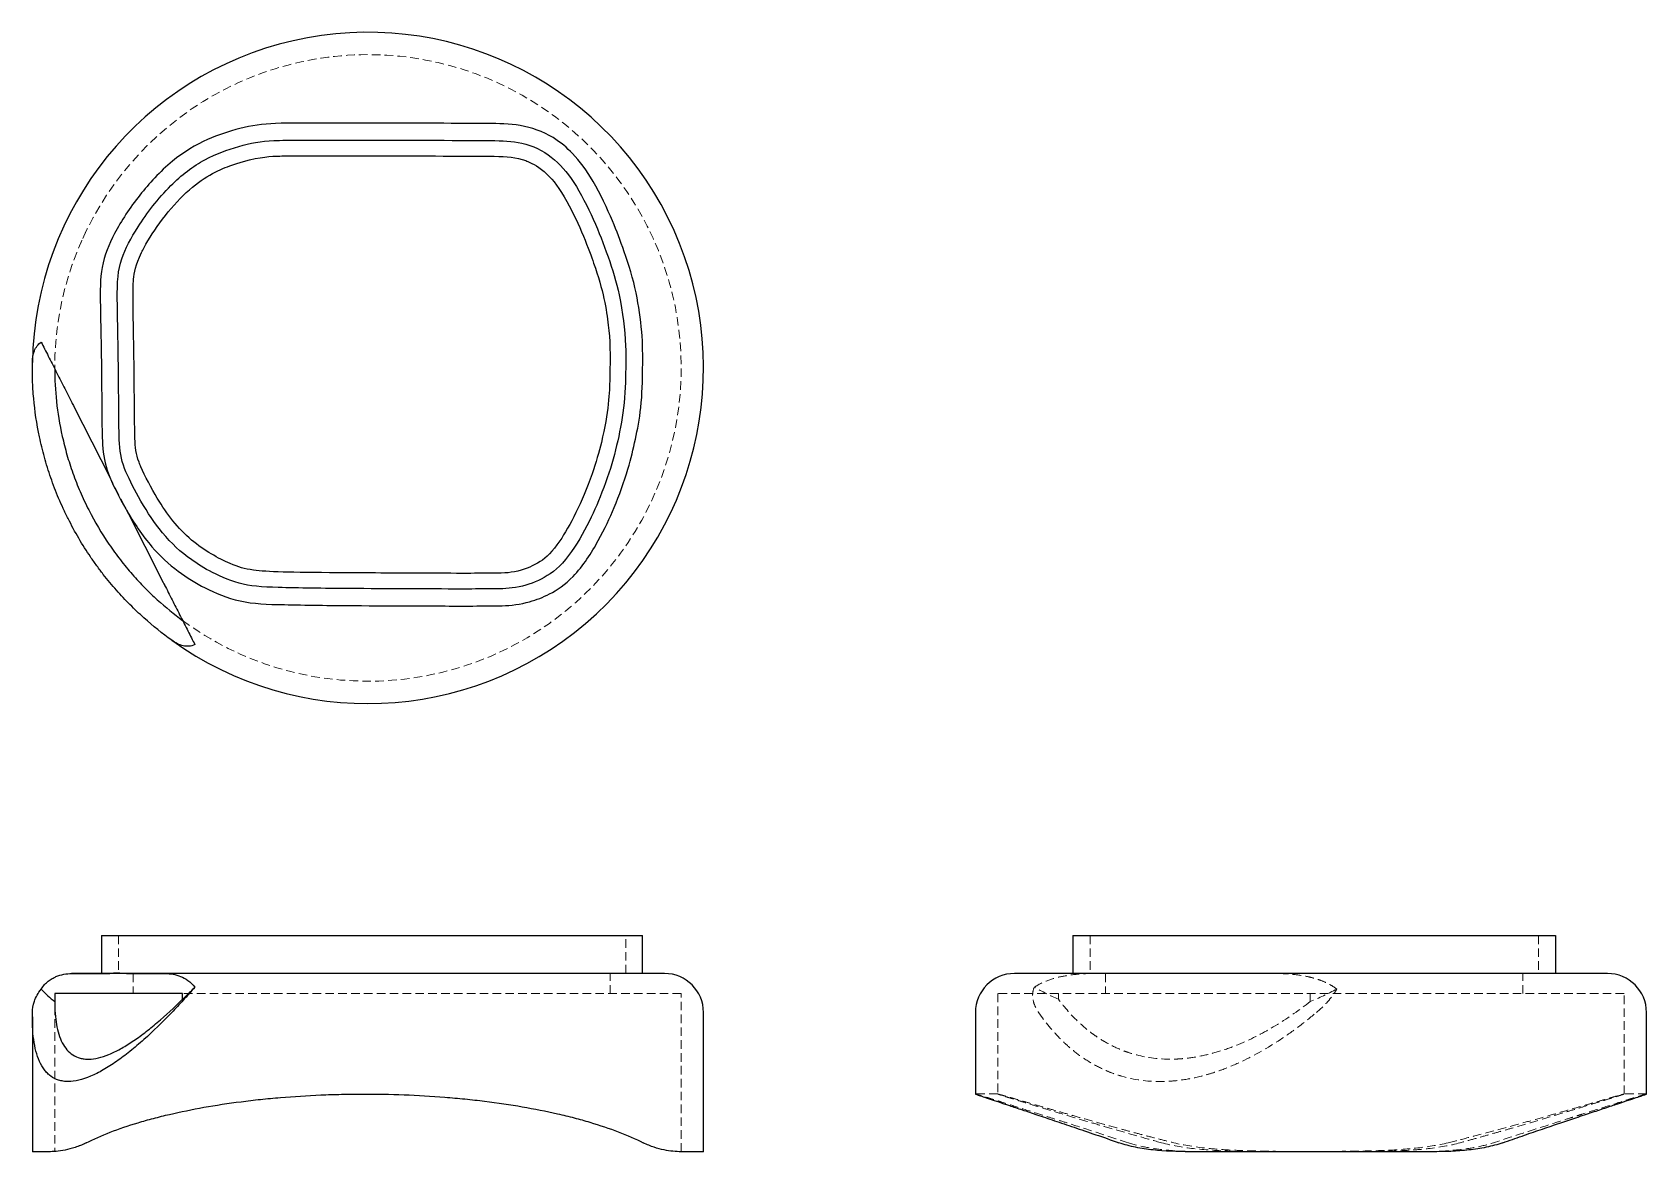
# Model space of a CAD drawing. Header units: millimetres. Extents: x 34 to 273, y 42 to 208.
import ezdxf

# ---------------------------------------------------------------- set-up
doc = ezdxf.new("R2010")
doc.units = ezdxf.units.MM
doc.linetypes.add('HIDDEN', pattern=[1.905, 1.27, -0.635])

msp = doc.modelspace()

# ---------------------------------------------------------------- linework, layer by layer
at = {"color": 7, "linetype": 'Continuous', "lineweight": 25}
for p, q in [((93.34, 194.26), (85.01, 194.26)), ((85.02, 191.74), (93.33, 191.74)), ((85.03, 189.41), (93.31, 189.41)), ((39.71, 152.27), (45.03, 141.81)), ((47.49, 136.96), (52.96, 126.19)), ((43.8, 73.91), (43.8, 68.29)), ((123.98, 68.29), (123.98, 73.91)), ((187.73, 73.91), (187.73, 68.29)), ((259.26, 73.91), (259.26, 68.29)), ((39.71, 68.29), (39.33, 68.29)), ((53.28, 68.29), (39.4, 68.29)), ((39.71, 68.29), (45.03, 68.29)), ((47.49, 68.29), (52.96, 68.29)), ((127.22, 68.29), (52.96, 68.29)), ((266.94, 68.29), (179.06, 68.29)), ((36.87, 65.31), (36.87, 64.12)), ((55.81, 65.31), (36.87, 65.31)), ((55.81, 64.48), (55.81, 65.31)), ((133, 41.89), (133, 62.51)), ((173.28, 62.51), (173.28, 50.42)), ((272.72, 50.43), (272.72, 62.51)), ((33.55, 61.87), (33.55, 41.89)), ((35.97, 41.89), (33.55, 41.89)), ((133, 41.89), (129.65, 41.89)), ((240.95, 41.89), (205.05, 41.89))]:
    msp.add_line(p, q, dxfattribs=at)
at = {"color": 7, "linetype": 'HIDDEN', "lineweight": 18}
for p, q in [((41.55, 178.33), (40.64, 176.3)), ((36.87, 157.93), (36.96, 155.03)), ((53.28, 125.58), (39.4, 152.89)), ((41.31, 138.2), (41.55, 137.67)), ((46.32, 73.91), (46.32, 68.29)), ((121.47, 68.29), (121.47, 73.91)), ((190.31, 73.91), (190.31, 68.29)), ((256.74, 73.91), (256.74, 68.29)), ((48.47, 68.29), (48.47, 65.31)), ((119.16, 65.31), (119.16, 68.29)), ((190.58, 68.29), (217.89, 68.29)), ((192.57, 68.29), (192.57, 65.31)), ((254.41, 65.31), (254.41, 68.29)), ((36.87, 65.31), (36.87, 65.31)), ((36.87, 65.31), (36.87, 41.92)), ((129.68, 65.31), (55.81, 65.31)), ((129.68, 41.89), (129.68, 65.31)), ((269.41, 65.31), (176.59, 65.31)), ((176.59, 65.31), (176.59, 50.43)), ((185.59, 64.48), (185.59, 65.31)), ((222.88, 65.31), (222.88, 64.12)), ((269.41, 50.42), (269.41, 65.31)), ((176.6, 50.44), (173.3, 50.44)), ((272.76, 50.44), (269.37, 50.44))]:
    msp.add_line(p, q, dxfattribs=at)
at = {"color": 7, "linetype": 'Continuous', "lineweight": 25}
for centre, radius, start, end in [((83.28, 158), 49.72, 234.2282, 179.0677), ((127.22, 62.51), 5.78, 0, 90), ((179.06, 62.51), 5.78, 90, 180), ((266.94, 62.51), 5.78, 0, 90)]:
    msp.add_arc(centre, radius, start, end, dxfattribs=at)
at = {"color": 7, "linetype": 'HIDDEN', "lineweight": 18}
msp.add_arc((83.28, 158), 46.41, 233.7119, 180.1493, dxfattribs=at)
at = {"color": 7, "linetype": 'Continuous', "lineweight": 25}
for points, knots in [([(85.01, 194.26), (85.01, 194.26), (85.01, 194.26), (85, 194.26), (82.21, 194.24), (79.75, 194.24), (77.6, 194.25), (74.29, 194.26), (71.8, 194.31), (69.57, 194.22), (67.71, 194.14), (65.94, 193.89), (64.31, 193.47), (62.6, 193.03), (61.11, 192.52), (59.52, 191.83), (57.8, 191.08), (55.96, 189.99), (54.3, 188.62), (52.44, 187.09), (50.85, 185.32), (49.49, 183.61), (48.01, 181.73), (46.71, 179.79), (45.73, 177.91), (44.89, 176.29), (44.22, 174.75), (43.89, 172.9), (43.59, 171.23), (43.6, 169.45), (43.63, 167.09), (43.68, 164.33), (43.76, 160.81), (43.79, 158.02), (43.83, 154.98), (43.83, 152.8), (43.85, 150.63), (43.87, 149), (43.88, 147.5), (44, 146.06), (44.12, 144.65), (44.45, 143.19), (45.03, 141.8), (45.65, 140.3), (46.5, 138.69), (47.39, 137.12), (48.59, 135.03), (49.86, 133.14), (51.27, 131.51), (52.45, 130.16), (53.79, 128.92), (55.17, 127.89), (56.49, 126.91), (57.71, 126.15), (59.18, 125.41), (60.62, 124.67), (62.38, 123.91), (64.36, 123.48), (66.3, 123.05), (68.31, 122.98), (70.89, 122.93), (73.91, 122.86), (77.72, 122.81), (81.19, 122.79), (84.26, 122.77), (87.07, 122.78), (89.75, 122.77), (93.21, 122.75), (96.55, 122.71), (98.84, 122.73), (100.47, 122.75), (101.59, 122.73), (103.17, 122.78), (104.41, 122.81), (105.91, 122.98), (107.22, 123.36), (108.28, 123.66), (109.19, 124.02), (110.18, 124.52), (111.29, 125.08), (112.55, 125.93), (113.68, 127.11), (115.17, 128.66), (116.43, 130.66), (117.4, 132.43), (118.39, 134.21), (119.1, 135.73), (119.76, 137.32), (120.51, 139.12), (121.24, 141.13), (121.8, 143.01), (122.27, 144.61), (122.6, 146), (122.91, 147.45), (123.21, 148.84), (123.52, 150.42), (123.71, 152.14), (123.92, 154.12), (123.96, 156.14), (123.98, 157.93), (124, 159.8), (124.01, 161.57), (123.85, 163.36), (123.68, 165.3), (123.41, 167.12), (123, 169.13), (122.6, 171.14), (121.93, 173.38), (121.26, 175.22), (120.65, 176.93), (120.15, 178.25), (119.5, 179.79), (118.75, 181.59), (117.73, 183.76), (116.63, 185.64), (115.68, 187.27), (114.69, 188.63), (113.58, 189.77), (112.79, 190.59), (111.88, 191.4), (110.7, 192.13), (109.25, 193.02), (107.5, 193.63), (105.85, 193.91), (104.2, 194.19), (102.7, 194.2), (100.91, 194.21), (98.94, 194.21), (96.5, 194.22), (93.36, 194.26), (93.36, 194.26), (93.35, 194.26), (93.34, 194.26)], [-0.000017, -0.000017, -0.000017, -0.000017, 0, 0, 0, 0.016724, 0.016724, 0.016724, 0.042549, 0.042549, 0.042549, 0.064186, 0.064186, 0.064186, 0.086838, 0.086838, 0.086838, 0.111409, 0.111409, 0.111409, 0.138753, 0.138753, 0.138753, 0.168597, 0.168597, 0.168597, 0.194308, 0.194308, 0.194308, 0.217585, 0.217585, 0.217585, 0.244809, 0.244809, 0.244809, 0.274575, 0.274575, 0.274575, 0.296999, 0.296999, 0.296999, 0.318873, 0.318873, 0.318873, 0.342516, 0.342516, 0.342516, 0.374062, 0.374062, 0.374062, 0.400234, 0.400234, 0.400234, 0.425128, 0.425128, 0.425128, 0.449687, 0.449687, 0.449687, 0.473833, 0.473833, 0.473833, 0.50203, 0.50203, 0.50203, 0.527001, 0.527001, 0.527001, 0.559196, 0.559196, 0.559196, 0.582149, 0.582149, 0.582149, 0.600155, 0.600155, 0.600155, 0.614743, 0.614743, 0.614743, 0.630946, 0.630946, 0.630946, 0.652434, 0.652434, 0.652434, 0.674124, 0.674124, 0.674124, 0.698667, 0.698667, 0.698667, 0.719465, 0.719465, 0.719465, 0.739404, 0.739404, 0.739404, 0.762346, 0.762346, 0.762346, 0.786426, 0.786426, 0.786426, 0.812359, 0.812359, 0.812359, 0.83832, 0.83832, 0.83832, 0.862336, 0.862336, 0.862336, 0.89044, 0.89044, 0.89044, 0.914947, 0.914947, 0.914947, 0.93259, 0.93259, 0.93259, 0.954387, 0.954387, 0.954387, 0.976124, 0.976124, 0.976124, 1, 1, 1, 1.000052, 1.000052, 1.000052, 1.000052]), ([(93.33, 191.74), (93.33, 191.74), (93.33, 191.74), (93.33, 191.74), (96.77, 191.69), (99.41, 191.7), (101.44, 191.69), (103.22, 191.67), (104.61, 191.63), (106.06, 191.3), (107.67, 190.94), (109.25, 190.18), (110.43, 189.25), (111.77, 188.19), (112.74, 187.07), (113.78, 185.47), (114.79, 183.92), (115.83, 181.86), (116.66, 180.02), (117.54, 178.05), (118.13, 176.51), (118.87, 174.45), (119.49, 172.7), (120.11, 170.68), (120.5, 168.82), (121.04, 166.2), (121.37, 163.78), (121.45, 161.26), (121.5, 159.58), (121.48, 157.79), (121.42, 155.85), (121.36, 153.85), (121.17, 151.76), (120.84, 149.95), (120.49, 147.99), (120.12, 146.35), (119.6, 144.47), (119.11, 142.7), (118.41, 140.7), (117.69, 138.91), (117.02, 137.25), (116.34, 135.75), (115.38, 133.97), (114.48, 132.32), (113.33, 130.46), (112.09, 129.1), (110.91, 127.8), (109.69, 127.05), (108.53, 126.52), (107.31, 125.97), (106.03, 125.56), (104.65, 125.4), (103.41, 125.25), (102.2, 125.28), (101.06, 125.27), (99.88, 125.26), (98.63, 125.24), (96.96, 125.24), (94.71, 125.24), (91.83, 125.28), (88.92, 125.29), (86.25, 125.3), (83.45, 125.29), (80.41, 125.31), (76.79, 125.34), (72.89, 125.38), (70, 125.47), (67.55, 125.54), (65.82, 125.67), (64.18, 126.11), (62.54, 126.56), (61.03, 127.26), (59.79, 127.93), (58.66, 128.54), (57.63, 129.2), (56.57, 129.99), (55.01, 131.16), (53.61, 132.56), (52.34, 134.19), (51.27, 135.56), (50.25, 137.16), (49.28, 138.91), (48.46, 140.37), (47.71, 141.84), (47.23, 143.08), (46.68, 144.5), (46.51, 145.76), (46.44, 147.37), (46.38, 148.91), (46.37, 150.72), (46.35, 152.61), (46.34, 154.17), (46.33, 155.86), (46.31, 157.97), (46.27, 161.1), (46.17, 165.18), (46.14, 168.04), (46.11, 170.86), (46.24, 172.5), (46.81, 174.14), (47.34, 175.66), (48.15, 177.24), (49.21, 178.89), (50.52, 180.95), (52.14, 183.07), (54.07, 185.01), (55.61, 186.55), (57.39, 187.92), (59.13, 188.85), (60.79, 189.73), (62.42, 190.31), (64.17, 190.82), (65.78, 191.29), (67.43, 191.59), (69.33, 191.68), (71.58, 191.8), (74.3, 191.74), (78.01, 191.73), (80.06, 191.72), (82.4, 191.73), (85.02, 191.74), (85.02, 191.74), (85.02, 191.74), (85.02, 191.74)], [-1.000009, -1.000009, -1.000009, -1.000009, -1, -1, -1, -0.973852, -0.973852, -0.973852, -0.951037, -0.951037, -0.951037, -0.925639, -0.925639, -0.925639, -0.896712, -0.896712, -0.896712, -0.86869, -0.86869, -0.86869, -0.838647, -0.838647, -0.838647, -0.813231, -0.813231, -0.813231, -0.777427, -0.777427, -0.777427, -0.753472, -0.753472, -0.753472, -0.728774, -0.728774, -0.728774, -0.702115, -0.702115, -0.702115, -0.677058, -0.677058, -0.677058, -0.653845, -0.653845, -0.653845, -0.632289, -0.632289, -0.632289, -0.61168, -0.61168, -0.61168, -0.5902, -0.5902, -0.5902, -0.570984, -0.570984, -0.570984, -0.551168, -0.551168, -0.551168, -0.524422, -0.524422, -0.524422, -0.499883, -0.499883, -0.499883, -0.470745, -0.470745, -0.470745, -0.446133, -0.446133, -0.446133, -0.421699, -0.421699, -0.421699, -0.39951, -0.39951, -0.39951, -0.367001, -0.367001, -0.367001, -0.339731, -0.339731, -0.339731, -0.316933, -0.316933, -0.316933, -0.290784, -0.290784, -0.290784, -0.265747, -0.265747, -0.265747, -0.245091, -0.245091, -0.245091, -0.214455, -0.214455, -0.214455, -0.184239, -0.184239, -0.184239, -0.156418, -0.156418, -0.156418, -0.121786, -0.121786, -0.121786, -0.09422, -0.09422, -0.09422, -0.067975, -0.067975, -0.067975, -0.044006, -0.044006, -0.044006, -0.015647, -0.015647, -0.015647, 0, 0, 0, 0.000003, 0.000003, 0.000003, 0.000003]), ([(93.31, 189.41), (96.22, 189.37), (99.1, 189.39), (101.96, 189.35), (103.88, 189.33), (105.23, 189.23), (106.65, 188.71), (106.76, 188.67), (106.87, 188.62), (106.98, 188.58), (107.72, 188.27), (108.68, 187.78), (109.79, 186.73), (110.76, 185.81), (111.64, 184.66), (112.76, 182.65), (114.59, 179.36), (116.1, 175.29), (116.72, 173.54), (118.15, 169.51), (118.62, 166.6), (118.89, 164.34), (119.15, 162.18), (119.21, 160.14), (119.11, 156.38), (119.06, 154.55), (118.94, 151.38), (117.86, 146.97), (117.51, 145.54), (117.06, 143.98), (116.48, 142.3), (114.99, 138.04), (113.19, 134.56), (111.7, 132.38), (110.57, 130.72), (109.74, 129.92), (108.78, 129.3), (107.78, 128.65), (106.62, 128.24), (106, 128.05), (104.6, 127.63), (103.53, 127.6), (101.92, 127.6), (101.83, 127.6), (101.74, 127.6), (101.65, 127.6), (101.36, 127.6), (100.91, 127.59), (100.01, 127.58), (98.91, 127.57), (97.2, 127.56), (94.63, 127.58), (94.18, 127.58), (91.87, 127.59), (89.11, 127.6), (85.06, 127.62), (80.07, 127.64), (78.87, 127.65), (71.77, 127.71), (68.35, 127.77), (66.31, 128.05), (64.91, 128.24), (64.13, 128.49), (62.84, 129.04), (61.17, 129.74), (58.98, 130.96), (57.15, 132.5), (55.1, 134.23), (53.54, 136.28), (52.07, 138.72), (51.22, 140.15), (50.22, 142.02), (49.64, 143.33), (49.53, 143.59), (49.43, 143.82), (49.36, 144.02), (48.89, 145.28), (48.81, 146.24), (48.76, 147.56), (48.66, 150.17), (48.68, 154.37), (48.63, 158.23), (48.59, 161.48), (48.5, 164.68), (48.48, 167.18), (48.46, 168.96), (48.48, 170.42), (48.55, 171.14), (48.64, 172.13), (48.8, 173.19), (49.73, 175.1), (49.85, 175.34), (49.97, 175.59), (50.11, 175.85), (51.48, 178.4), (53.96, 181.76), (56.36, 183.98), (58.83, 186.28), (61.01, 187.28), (62.82, 187.94), (65.72, 189), (67.75, 189.26), (69.18, 189.35), (69.68, 189.38), (70.11, 189.39), (70.51, 189.4), (72.15, 189.44), (73.94, 189.42), (76.46, 189.41), (79.32, 189.39), (82.17, 189.4), (85.03, 189.41)], [0.000945, 0.000945, 0.000945, 0.000945, 0.52244, 0.52244, 0.52244, 0.883662, 0.883662, 0.883662, 0.911581, 0.911581, 0.911581, 1.097365, 1.097365, 1.097365, 1.258727, 1.258727, 1.258727, 1.52489, 1.52489, 1.52489, 2.148883, 2.148883, 2.148883, 2.760406, 2.760406, 2.760406, 3.058819, 3.058819, 3.058819, 3.156009, 3.156009, 3.156009, 3.402505, 3.402505, 3.402505, 3.589655, 3.589655, 3.589655, 3.785276, 3.785276, 3.785276, 4.23774, 4.23774, 4.23774, 4.262621, 4.262621, 4.262621, 4.32008, 4.32008, 4.32008, 4.390081, 4.390081, 4.390081, 4.401626, 4.401626, 4.401626, 4.418576, 4.418576, 4.418576, 4.516914, 4.516914, 4.516914, 4.584353, 4.584353, 4.584353, 4.675279, 4.675279, 4.675279, 4.776852, 4.776852, 4.776852, 4.836373, 4.836373, 4.836373, 4.847964, 4.847964, 4.847964, 4.921696, 4.921696, 4.921696, 5.067382, 5.067382, 5.067382, 5.190426, 5.190426, 5.190426, 5.27764, 5.27764, 5.27764, 5.386033, 5.386033, 5.386033, 5.399454, 5.399454, 5.399454, 5.529937, 5.529937, 5.529937, 5.664246, 5.664246, 5.664246, 5.874946, 5.874946, 5.874946, 5.949201, 5.949201, 5.949201, 6.27864, 6.27864, 6.27864, 6.652996, 6.652996, 6.652996, 6.652996]), ([(33.56, 158.81), (33.57, 159.43), (33.66, 160.01), (33.96, 160.8), (34.1, 161.04), (34.43, 161.48), (34.62, 161.67), (34.86, 161.83)], [0, 0, 0, 0, 0.5, 0.5, 0.75, 0.75, 1, 1, 1, 1]), ([(34.86, 161.83), (35.02, 161.5), (35.2, 161.17), (35.55, 160.47), (35.73, 160.12), (36.1, 159.38), (36.29, 159.01), (36.67, 158.26), (36.86, 157.89), (37.44, 156.75), (37.83, 155.99), (38.61, 154.45), (39, 153.67), (39.4, 152.89)], [0, 0, 0, 0, 0.125, 0.125, 0.25, 0.25, 0.375, 0.375, 0.5, 0.5, 0.75, 0.75, 1, 1, 1, 1]), ([(54.21, 117.66), (52.83, 118.65), (51.45, 119.75), (49.73, 121.29), (49.38, 121.61), (48.7, 122.26), (48.36, 122.6), (47.34, 123.62), (46.67, 124.33), (45.35, 125.82), (44.7, 126.6), (43.74, 127.83), (43.43, 128.25), (42.8, 129.11), (42.48, 129.56), (40.96, 131.79), (39.85, 133.68), (38.6, 136.17), (38.35, 136.67), (37.89, 137.68), (37.66, 138.19), (37.03, 139.7), (36.64, 140.72), (36.11, 142.24), (35.94, 142.75), (35.63, 143.77), (35.48, 144.28), (35.06, 145.8), (34.82, 146.8), (34.2, 149.73), (33.92, 151.63), (33.67, 154.41), (33.61, 155.31), (33.55, 157.09), (33.54, 157.96), (33.56, 158.81)], [0, 0, 0, 0, 0.125, 0.125, 0.15625, 0.15625, 0.1875, 0.1875, 0.25, 0.25, 0.3125, 0.3125, 0.34375, 0.34375, 0.375, 0.375, 0.5, 0.5, 0.53125, 0.53125, 0.5625, 0.5625, 0.625, 0.625, 0.65625, 0.65625, 0.6875, 0.6875, 0.75, 0.75, 0.875, 0.875, 0.9375, 0.9375, 1, 1, 1, 1]), ([(36.87, 157.88), (36.87, 156.31), (36.95, 154.69), (37.31, 151.36), (37.59, 149.64), (38.19, 146.97), (38.42, 146.05), (38.94, 144.23), (39.24, 143.32), (39.89, 141.5), (40.25, 140.58), (40.83, 139.22), (41.04, 138.76), (41.46, 137.85), (41.68, 137.41), (42.81, 135.2), (43.81, 133.51), (45.18, 131.49), (45.46, 131.09), (46.02, 130.32), (46.31, 129.94), (47.17, 128.82), (47.76, 128.11), (48.66, 127.08), (48.97, 126.74), (49.58, 126.09), (49.89, 125.76), (50.81, 124.82), (51.43, 124.23), (53.3, 122.53), (54.55, 121.52), (55.81, 120.59)], [0, 0, 0, 0, 0.125, 0.125, 0.25, 0.25, 0.3125, 0.3125, 0.375, 0.375, 0.4375, 0.4375, 0.46875, 0.46875, 0.5, 0.5, 0.625, 0.625, 0.65625, 0.65625, 0.6875, 0.6875, 0.75, 0.75, 0.78125, 0.78125, 0.8125, 0.8125, 0.875, 0.875, 1, 1, 1, 1]), ([(53.28, 125.58), (53.65, 124.84), (54.03, 124.1), (54.77, 122.63), (55.14, 121.9), (55.88, 120.45), (56.25, 119.73), (56.96, 118.33), (57.3, 117.65), (57.63, 117.01)], [0, 0, 0, 0, 0.25, 0.25, 0.5, 0.5, 0.75, 0.75, 1, 1, 1, 1]), ([(57.63, 117.01), (57.35, 116.87), (57.06, 116.8), (56.48, 116.75), (56.18, 116.78), (55.61, 116.91), (55.32, 117.01), (54.76, 117.29), (54.48, 117.46), (54.21, 117.66)], [0, 0, 0, 0, 0.25, 0.25, 0.5, 0.5, 0.75, 0.75, 1, 1, 1, 1]), ([(43.8, 73.91), (43.8, 73.91), (43.82, 73.91), (43.83, 73.91), (43.85, 73.91), (43.87, 73.91), (43.93, 73.91), (44.21, 73.91), (44.88, 73.91), (46.05, 73.91), (47.54, 73.91), (49.35, 73.91), (51.36, 73.91), (53.34, 73.91), (55.17, 73.91), (56.73, 73.91), (58.36, 73.91), (60.13, 73.91), (62.14, 73.91), (64.39, 73.91), (66.89, 73.91), (69.43, 73.91), (72.07, 73.91), (74.78, 73.91), (77.64, 73.91), (80.52, 73.91), (83.33, 73.91), (86.02, 73.91), (88.6, 73.91), (91.32, 73.91), (94.11, 73.91), (96.84, 73.91), (99.15, 73.91), (101.16, 73.91), (103.15, 73.91), (105.3, 73.91), (107.25, 73.91), (108.88, 73.91), (110.24, 73.91), (111.65, 73.91), (113.08, 73.91), (114.42, 73.91), (115.69, 73.91), (116.86, 73.91), (117.9, 73.91), (118.79, 73.91), (119.68, 73.91), (120.6, 73.91), (121.5, 73.91), (122.24, 73.91), (122.81, 73.91), (123.34, 73.91), (123.75, 73.91), (123.93, 73.91), (123.96, 73.91), (123.97, 73.91)], [0, 0, 0, 0, 0.004599, 0.027411, 0.047555, 0.06653, 0.084318, 0.101835, 0.119921, 0.138962, 0.1668, 0.193921, 0.219579, 0.2447, 0.260368, 0.275203, 0.289738, 0.305259, 0.322579, 0.34126, 0.360814, 0.382356, 0.401825, 0.423587, 0.446603, 0.469766, 0.492064, 0.513296, 0.53367, 0.553413, 0.577926, 0.599966, 0.618188, 0.632943, 0.64778, 0.665461, 0.68388, 0.695106, 0.706507, 0.719368, 0.73383, 0.749434, 0.765494, 0.784123, 0.801329, 0.816846, 0.831512, 0.853193, 0.875409, 0.896363, 0.915552, 0.935377, 0.957514, 0.980631, 1, 1, 1, 1]), ([(187.73, 73.91), (187.73, 73.91), (187.74, 73.91), (187.74, 73.91), (187.76, 73.91), (187.9, 73.91), (188.32, 73.91), (188.91, 73.91), (189.53, 73.91), (190.35, 73.91), (191.46, 73.91), (192.88, 73.91), (194.58, 73.91), (196.43, 73.91), (198.32, 73.91), (200.1, 73.91), (202.1, 73.91), (204.39, 73.91), (206.96, 73.91), (209.49, 73.91), (211.94, 73.91), (214.46, 73.91), (217.17, 73.91), (220.09, 73.91), (223.01, 73.91), (225.89, 73.91), (228.66, 73.91), (231.42, 73.91), (234.1, 73.91), (236.69, 73.91), (239.1, 73.91), (241.31, 73.91), (243.36, 73.91), (245.39, 73.91), (247.5, 73.91), (249.65, 73.91), (251.67, 73.91), (253.38, 73.91), (254.81, 73.91), (256.06, 73.91), (257.19, 73.91), (258.11, 73.91), (258.74, 73.91), (259.06, 73.91), (259.18, 73.91), (259.21, 73.91), (259.21, 73.91), (259.22, 73.91), (259.23, 73.91), (259.25, 73.91), (259.26, 73.91)], [0, 0, 0, 0, 0.0009051, 0.0187585, 0.0367113, 0.0581057, 0.0803933, 0.0939769, 0.1077723, 0.123335, 0.1408338, 0.1597155, 0.1791479, 0.2016888, 0.2225095, 0.2412847, 0.2590309, 0.285265, 0.3121476, 0.3375024, 0.3607206, 0.384709, 0.4114954, 0.4394674, 0.4685783, 0.4955663, 0.5221132, 0.5483896, 0.5754621, 0.6002192, 0.6251226, 0.6476903, 0.667726, 0.6882469, 0.7108401, 0.7344583, 0.757196, 0.7780596, 0.7946883, 0.81159, 0.8301502, 0.8501732, 0.8703046, 0.8895795, 0.9041861, 0.9192247, 0.9355794, 0.9542569, 0.9756354, 1, 1, 1, 1]), ([(34.86, 65.98), (35.02, 66.24), (35.2, 66.45), (35.55, 66.84), (35.73, 67), (36.1, 67.3), (36.29, 67.43), (36.67, 67.65), (36.86, 67.74), (37.44, 67.99), (37.83, 68.1), (38.61, 68.24), (39, 68.28), (39.4, 68.29)], [0, 0, 0, 0, 0.125, 0.125, 0.25, 0.25, 0.375, 0.375, 0.5, 0.5, 0.75, 0.75, 1, 1, 1, 1]), ([(45.03, 68.29), (45.37, 68.37), (45.76, 68.39), (46.59, 68.37), (47.03, 68.34), (47.49, 68.29)], [0, 0, 0, 0, 0.5, 0.5, 1, 1, 1, 1]), ([(53.28, 68.29), (53.65, 68.28), (54.03, 68.24), (54.77, 68.11), (55.14, 68.01), (55.88, 67.72), (56.25, 67.53), (56.96, 67.01), (57.3, 66.69), (57.63, 66.25)], [0, 0, 0, 0, 0.25, 0.25, 0.5, 0.5, 0.75, 0.75, 1, 1, 1, 1]), ([(33.56, 62.51), (33.57, 63.04), (33.66, 63.59), (33.96, 64.48), (34.1, 64.78), (34.43, 65.39), (34.62, 65.69), (34.86, 65.98)], [0, 0, 0, 0, 0.5, 0.5, 0.75, 0.75, 1, 1, 1, 1]), ([(57.63, 66.25), (57.35, 65.94), (57.06, 65.62), (56.48, 64.97), (56.18, 64.64), (55.61, 64.01), (55.32, 63.7), (54.76, 63.09), (54.48, 62.79), (54.21, 62.51)], [0, 0, 0, 0, 0.25, 0.25, 0.5, 0.5, 0.75, 0.75, 1, 1, 1, 1]), ([(54.21, 62.51), (52.83, 61.07), (51.45, 59.73), (49.73, 58.19), (49.38, 57.89), (48.7, 57.31), (48.36, 57.03), (47.34, 56.21), (46.67, 55.71), (45.35, 54.79), (44.7, 54.37), (43.74, 53.82), (43.43, 53.65), (42.8, 53.33), (42.48, 53.19), (40.96, 52.55), (39.85, 52.28), (38.6, 52.28), (38.35, 52.3), (37.89, 52.37), (37.66, 52.42), (37.03, 52.62), (36.64, 52.82), (36.11, 53.2), (35.94, 53.34), (35.63, 53.66), (35.48, 53.83), (35.06, 54.39), (34.82, 54.81), (34.2, 56.19), (33.92, 57.28), (33.67, 59.12), (33.61, 59.76), (33.55, 61.1), (33.54, 61.79), (33.56, 62.51)], [0, 0, 0, 0, 0.125, 0.125, 0.15625, 0.15625, 0.1875, 0.1875, 0.25, 0.25, 0.3125, 0.3125, 0.34375, 0.34375, 0.375, 0.375, 0.5, 0.5, 0.53125, 0.53125, 0.5625, 0.5625, 0.625, 0.625, 0.65625, 0.65625, 0.6875, 0.6875, 0.75, 0.75, 0.875, 0.875, 0.9375, 0.9375, 1, 1, 1, 1]), ([(36.87, 64.12), (36.87, 62.9), (36.95, 61.76), (37.31, 59.72), (37.59, 58.8), (38.19, 57.64), (38.42, 57.29), (38.94, 56.68), (39.24, 56.42), (39.89, 56.01), (40.25, 55.85), (40.83, 55.69), (41.04, 55.65), (41.46, 55.6), (41.68, 55.59), (42.81, 55.61), (43.81, 55.85), (45.18, 56.41), (45.46, 56.53), (46.02, 56.81), (46.31, 56.96), (47.17, 57.43), (47.76, 57.79), (48.66, 58.39), (48.97, 58.6), (49.58, 59.04), (49.89, 59.27), (50.81, 59.98), (51.43, 60.49), (53.3, 62.07), (54.55, 63.24), (55.81, 64.48)], [0, 0, 0, 0, 0.125, 0.125, 0.25, 0.25, 0.3125, 0.3125, 0.375, 0.375, 0.4375, 0.4375, 0.46875, 0.46875, 0.5, 0.5, 0.625, 0.625, 0.65625, 0.65625, 0.6875, 0.6875, 0.75, 0.75, 0.78125, 0.78125, 0.8125, 0.8125, 0.875, 0.875, 1, 1, 1, 1]), ([(41.55, 43.21), (42.64, 43.76), (43.83, 44.28), (46.38, 45.27), (47.75, 45.74), (49.95, 46.4), (50.72, 46.62), (52.28, 47.03), (53.07, 47.23), (55.52, 47.8), (57.21, 48.15), (60.74, 48.78), (62.57, 49.06), (65.42, 49.42), (66.39, 49.54), (68.33, 49.74), (69.31, 49.84), (72.27, 50.08), (74.27, 50.21), (77.31, 50.34), (78.33, 50.37), (80.39, 50.42), (81.42, 50.43), (84.53, 50.44), (86.59, 50.4), (90.66, 50.25), (92.67, 50.13), (95.67, 49.89), (96.66, 49.8), (98.64, 49.6), (99.61, 49.49), (102.49, 49.14), (104.35, 48.86), (107.95, 48.24), (109.68, 47.89), (111.78, 47.41), (112.2, 47.31), (113.02, 47.11), (113.42, 47.01), (114.62, 46.7), (115.39, 46.48), (117.64, 45.81), (119.05, 45.34), (121.69, 44.33), (122.93, 43.79), (124.07, 43.21)], [0, 0, 0, 0, 0.0625, 0.0625, 0.125, 0.125, 0.15625, 0.15625, 0.1875, 0.1875, 0.25, 0.25, 0.3125, 0.3125, 0.34375, 0.34375, 0.375, 0.375, 0.4375, 0.4375, 0.46875, 0.46875, 0.5, 0.5, 0.5625, 0.5625, 0.625, 0.625, 0.65625, 0.65625, 0.6875, 0.6875, 0.75, 0.75, 0.8125, 0.8125, 0.828125, 0.828125, 0.84375, 0.84375, 0.875, 0.875, 0.9375, 0.9375, 1, 1, 1, 1]), ([(173.31, 50.42), (173.31, 50.42), (173.31, 50.41), (173.68, 50.28), (174.37, 50.05), (175.39, 49.71), (176.7, 49.27), (178.29, 48.74), (180.18, 48.11), (182.41, 47.36), (184.97, 46.5), (187.89, 45.52), (191.07, 44.43), (193.4, 43.62), (194.56, 43.21)], [0, 0, 0, 0, 0.055146, 0.136755, 0.220755, 0.304755, 0.386113, 0.467473, 0.551082, 0.634694, 0.724615, 0.814538, 0.907268, 1, 1, 1, 1]), ([(251.44, 43.21), (252.39, 43.55), (254.31, 44.22), (257.02, 45.15), (259.59, 46.02), (262.09, 46.86), (264.45, 47.65), (266.64, 48.38), (268.55, 49.02), (270.09, 49.53), (271.27, 49.93), (272.11, 50.21), (272.63, 50.39), (272.69, 50.42), (272.72, 50.43)], [0, 0, 0, 0, 0.076066, 0.152131, 0.229837, 0.307543, 0.395042, 0.482538, 0.572796, 0.663052, 0.747009, 0.830966, 0.917517, 1, 1, 1, 1]), ([(41.55, 43.21), (40.97, 42.92), (40.42, 42.7), (39.37, 42.35), (38.87, 42.22), (37.93, 42.03), (37.5, 41.98), (36.68, 41.9), (36.31, 41.89), (35.97, 41.89)], [0, 0, 0, 0, 0.25, 0.25, 0.5, 0.5, 0.75, 0.75, 1, 1, 1, 1]), ([(129.65, 41.89), (128.92, 41.89), (128.08, 41.95), (126.68, 42.24), (126.19, 42.37), (125.16, 42.71), (124.63, 42.93), (124.07, 43.21)], [0, 0, 0, 0, 0.5, 0.5, 0.75, 0.75, 1, 1, 1, 1]), ([(205.05, 41.89), (203.17, 41.89), (201.35, 41.95), (198.73, 42.24), (197.87, 42.37), (196.19, 42.71), (195.37, 42.93), (194.56, 43.21)], [0, 0, 0, 0, 0.5, 0.5, 0.75, 0.75, 1, 1, 1, 1]), ([(251.44, 43.21), (250.64, 42.93), (249.82, 42.72), (248.14, 42.37), (247.29, 42.24), (245.53, 42.05), (244.64, 41.98), (242.81, 41.9), (241.88, 41.89), (240.95, 41.89)], [0, 0, 0, 0, 0.25, 0.25, 0.5, 0.5, 0.75, 0.75, 1, 1, 1, 1])]:
    msp.add_open_spline(points, degree=3, knots=knots, dxfattribs=at)
for points in [[(39.4, 152.89), (39.5, 152.68), (39.6, 152.48), (39.71, 152.27)], [(52.96, 126.19), (53.06, 125.99), (53.17, 125.78), (53.28, 125.58)], [(39.4, 68.29), (39.5, 68.29), (39.6, 68.29), (39.71, 68.29)], [(52.96, 68.29), (53.06, 68.29), (53.17, 68.29), (53.28, 68.29)], [(34.86, 65.98), (35.52, 65.29), (36.18, 64.67), (36.87, 64.12)], [(55.81, 64.49), (56.42, 65.02), (57.03, 65.6), (57.63, 66.25)]]:
    msp.add_open_spline(points, degree=3, dxfattribs=at)
at = {"color": 7, "linetype": 'HIDDEN', "lineweight": 18}
for points, knots in [([(46.3, 68.29), (46.31, 68.29), (46.34, 68.29), (46.36, 68.29), (46.48, 68.29), (46.67, 68.29), (47.01, 68.29), (47.32, 68.29), (47.43, 68.29)], [0, 0, 0, 0, 0.213657, 0.632355, 0.735343, 0.838161, 0.945608, 1, 1, 1, 1]), ([(190.58, 68.29), (189.84, 68.28), (189.1, 68.24), (187.63, 68.11), (186.9, 68.01), (185.45, 67.72), (184.73, 67.53), (183.33, 67.01), (182.65, 66.69), (182.01, 66.25)], [0, 0, 0, 0, 0.25, 0.25, 0.5, 0.5, 0.75, 0.75, 1, 1, 1, 1]), ([(226.83, 65.98), (226.5, 66.24), (226.17, 66.45), (225.47, 66.84), (225.12, 67), (224.38, 67.3), (224.01, 67.43), (223.26, 67.65), (222.89, 67.74), (221.75, 67.99), (220.99, 68.1), (219.45, 68.24), (218.67, 68.28), (217.89, 68.29)], [0, 0, 0, 0, 0.125, 0.125, 0.25, 0.25, 0.375, 0.375, 0.5, 0.5, 0.75, 0.75, 1, 1, 1, 1]), ([(182.01, 66.25), (181.87, 65.94), (181.8, 65.62), (181.75, 64.97), (181.78, 64.64), (181.91, 64.01), (182.01, 63.7), (182.29, 63.09), (182.46, 62.79), (182.66, 62.51)], [0, 0, 0, 0, 0.25, 0.25, 0.5, 0.5, 0.75, 0.75, 1, 1, 1, 1]), ([(223.81, 62.51), (224.43, 63.04), (225.01, 63.59), (225.8, 64.48), (226.04, 64.78), (226.48, 65.39), (226.67, 65.69), (226.83, 65.98)], [0, 0, 0, 0, 0.5, 0.5, 0.75, 0.75, 1, 1, 1, 1]), ([(182.66, 62.51), (183.65, 61.07), (184.75, 59.73), (186.29, 58.19), (186.61, 57.89), (187.26, 57.31), (187.6, 57.03), (188.62, 56.21), (189.33, 55.71), (190.82, 54.79), (191.6, 54.37), (192.83, 53.82), (193.25, 53.65), (194.11, 53.33), (194.56, 53.19), (196.79, 52.55), (198.68, 52.28), (201.17, 52.28), (201.67, 52.3), (202.68, 52.37), (203.19, 52.42), (204.7, 52.62), (205.72, 52.82), (207.24, 53.2), (207.75, 53.34), (208.77, 53.66), (209.28, 53.83), (210.8, 54.39), (211.8, 54.81), (214.73, 56.19), (216.63, 57.28), (219.41, 59.12), (220.31, 59.76), (222.09, 61.1), (222.96, 61.79), (223.81, 62.51)], [0, 0, 0, 0, 0.125, 0.125, 0.15625, 0.15625, 0.1875, 0.1875, 0.25, 0.25, 0.3125, 0.3125, 0.34375, 0.34375, 0.375, 0.375, 0.5, 0.5, 0.53125, 0.53125, 0.5625, 0.5625, 0.625, 0.625, 0.65625, 0.65625, 0.6875, 0.6875, 0.75, 0.75, 0.875, 0.875, 0.9375, 0.9375, 1, 1, 1, 1]), ([(222.88, 64.12), (221.31, 62.9), (219.69, 61.76), (216.36, 59.72), (214.64, 58.8), (211.97, 57.64), (211.05, 57.29), (209.23, 56.68), (208.32, 56.42), (206.5, 56.01), (205.58, 55.85), (204.22, 55.69), (203.76, 55.65), (202.85, 55.6), (202.41, 55.59), (200.2, 55.61), (198.51, 55.85), (196.49, 56.41), (196.09, 56.53), (195.32, 56.81), (194.94, 56.96), (193.82, 57.43), (193.11, 57.79), (192.08, 58.39), (191.74, 58.6), (191.09, 59.04), (190.76, 59.27), (189.82, 59.98), (189.23, 60.49), (187.53, 62.07), (186.52, 63.24), (185.59, 64.48)], [0, 0, 0, 0, 0.125, 0.125, 0.25, 0.25, 0.3125, 0.3125, 0.375, 0.375, 0.4375, 0.4375, 0.46875, 0.46875, 0.5, 0.5, 0.625, 0.625, 0.65625, 0.65625, 0.6875, 0.6875, 0.75, 0.75, 0.78125, 0.78125, 0.8125, 0.8125, 0.875, 0.875, 1, 1, 1, 1]), ([(195.95, 43.21), (194.28, 43.76), (192.69, 44.27), (189.66, 45.25), (188.21, 45.72), (186.16, 46.38), (185.49, 46.59), (184.2, 47), (183.58, 47.2), (181.8, 47.77), (180.71, 48.12), (178.74, 48.74), (177.86, 49.02), (176.69, 49.39), (176.33, 49.5), (175.66, 49.71), (175.36, 49.81), (174.55, 50.06), (174.13, 50.19), (173.52, 50.37), (173.34, 50.42), (173.29, 50.43)], [0, 0, 0, 0, 0.125, 0.125, 0.25, 0.25, 0.3125, 0.3125, 0.375, 0.375, 0.5, 0.5, 0.625, 0.625, 0.6875, 0.6875, 0.75, 0.75, 0.875, 0.875, 1, 1, 1, 1]), ([(176.59, 50.44), (176.63, 50.43), (176.7, 50.41), (177.21, 50.27), (177.99, 50.05), (179.07, 49.74), (180.42, 49.35), (182.05, 48.87), (183.96, 48.32), (186.12, 47.7), (188.52, 47.01), (191.17, 46.27), (193.72, 45.56), (196.08, 44.92), (198.2, 44.35), (200.39, 43.78), (201.91, 43.4), (202.67, 43.21)], [0, 0, 0, 0, 0.071475, 0.145063, 0.218653, 0.289573, 0.360494, 0.433392, 0.506292, 0.57875, 0.651209, 0.725615, 0.800023, 0.849729, 0.899434, 0.949717, 1, 1, 1, 1]), ([(200.87, 43.21), (199.83, 43.5), (197.75, 44.08), (194.79, 44.93), (191.97, 45.75), (189.25, 46.55), (186.71, 47.31), (184.33, 48.03), (182.23, 48.67), (180.45, 49.21), (179.03, 49.65), (177.92, 50), (177.13, 50.25), (176.67, 50.4), (176.62, 50.42), (176.6, 50.43)], [0, 0, 0, 0, 0.073166, 0.146332, 0.22126, 0.296186, 0.37604, 0.455893, 0.538267, 0.620638, 0.697226, 0.773813, 0.852792, 0.931771, 1, 1, 1, 1]), ([(243.33, 43.21), (244.39, 43.48), (246.53, 44.02), (249.59, 44.83), (252.51, 45.62), (255.34, 46.41), (258.01, 47.16), (260.52, 47.88), (262.77, 48.53), (264.7, 49.09), (266.29, 49.55), (267.56, 49.92), (268.51, 50.19), (269.16, 50.37), (269.31, 50.41), (269.38, 50.43)], [0, 0, 0, 0, 0.072648, 0.145297, 0.219698, 0.294098, 0.373344, 0.452589, 0.534308, 0.616026, 0.692422, 0.768816, 0.847606, 0.926394, 1, 1, 1, 1]), ([(269.37, 50.42), (269.38, 50.42), (269.39, 50.42), (269.07, 50.32), (268.44, 50.11), (267.51, 49.82), (266.31, 49.45), (264.81, 48.99), (263.04, 48.45), (261.02, 47.83), (258.74, 47.15), (256.22, 46.39), (253.77, 45.67), (251.5, 45.01), (249.47, 44.43), (247.35, 43.83), (245.87, 43.42), (245.13, 43.21)], [0, 0, 0, 0, 0.041432, 0.117769, 0.194107, 0.267399, 0.340692, 0.41604, 0.49139, 0.566049, 0.640709, 0.717379, 0.79405, 0.845243, 0.896436, 0.948218, 1, 1, 1, 1]), ([(272.72, 50.44), (272.72, 50.44), (272.57, 50.4), (272.04, 50.24), (271.64, 50.12), (270.86, 49.87), (270.56, 49.78), (269.91, 49.58), (269.55, 49.46), (268.4, 49.1), (267.52, 48.82), (265.53, 48.19), (264.43, 47.84), (262.91, 47.36), (262.6, 47.26), (261.97, 47.06), (261.65, 46.96), (260.67, 46.65), (260, 46.43), (257.92, 45.76), (256.46, 45.29), (253.37, 44.3), (251.75, 43.77), (250.05, 43.21)], [0, 0, 0, 0, 0.125, 0.125, 0.25, 0.25, 0.3125, 0.3125, 0.375, 0.375, 0.5, 0.5, 0.625, 0.625, 0.65625, 0.65625, 0.6875, 0.6875, 0.75, 0.75, 0.875, 0.875, 1, 1, 1, 1]), ([(41.55, 43.21), (41.16, 43.02), (40.73, 42.82), (40.38, 42.7), (40.36, 42.69)], [0, 0, 0, 0, 0.934825, 1, 1, 1, 1]), ([(195.95, 43.21), (196.84, 42.92), (197.76, 42.7), (199.63, 42.35), (200.59, 42.22), (202.56, 42.03), (203.56, 41.98), (205.6, 41.9), (206.63, 41.89), (207.67, 41.89)], [0, 0, 0, 0, 0.25, 0.25, 0.5, 0.5, 0.75, 0.75, 1, 1, 1, 1]), ([(200.87, 43.21), (202.4, 42.8), (203.98, 42.53), (207.25, 42.16), (208.92, 42.06), (212.37, 41.93), (214.1, 41.91), (217.61, 41.89), (219.38, 41.89), (221.16, 41.89)], [0, 0, 0, 0, 0.25, 0.25, 0.5, 0.5, 0.75, 0.75, 1, 1, 1, 1]), ([(243.33, 43.21), (241.77, 42.83), (240.16, 42.59), (236.88, 42.24), (235.2, 42.13), (232.62, 42.03), (231.75, 42.01), (230.02, 41.97), (229.15, 41.96), (226.52, 41.93), (224.77, 41.92), (221.23, 41.92), (219.47, 41.93), (215.99, 41.96), (214.27, 42), (211.7, 42.1), (210.84, 42.14), (209.15, 42.25), (208.31, 42.32), (205.84, 42.59), (204.23, 42.83), (202.67, 43.21)], [0, 0, 0, 0, 0.125, 0.125, 0.25, 0.25, 0.3125, 0.3125, 0.375, 0.375, 0.5, 0.5, 0.625, 0.625, 0.75, 0.75, 0.8125, 0.8125, 0.875, 0.875, 1, 1, 1, 1]), ([(224.84, 41.89), (226.62, 41.89), (228.39, 41.89), (231.89, 41.91), (233.62, 41.93), (236.19, 42.03), (237.04, 42.07), (238.73, 42.18), (239.56, 42.25), (242.02, 42.53), (243.6, 42.8), (245.13, 43.21)], [0, 0, 0, 0, 0.25, 0.25, 0.5, 0.5, 0.625, 0.625, 0.75, 0.75, 1, 1, 1, 1]), ([(238.33, 41.89), (240.42, 41.89), (242.45, 41.94), (245.39, 42.22), (246.35, 42.35), (248.23, 42.7), (249.15, 42.92), (250.05, 43.21)], [0, 0, 0, 0, 0.5, 0.5, 0.75, 0.75, 1, 1, 1, 1]), ([(37.08, 41.94), (37.02, 41.93), (36.89, 41.92), (36.87, 41.92), (36.87, 41.92)], [0, 0, 0, 0, 0.427029, 1, 1, 1, 1])]:
    msp.add_open_spline(points, degree=3, knots=knots, dxfattribs=at)
for points in [[(185.59, 64.49), (184.38, 65.02), (183.18, 65.6), (182.01, 66.25)], [(226.83, 65.98), (225.54, 65.29), (224.22, 64.67), (222.88, 64.12)]]:
    msp.add_open_spline(points, degree=3, dxfattribs=at)

doc.saveas('drawing.dxf')
